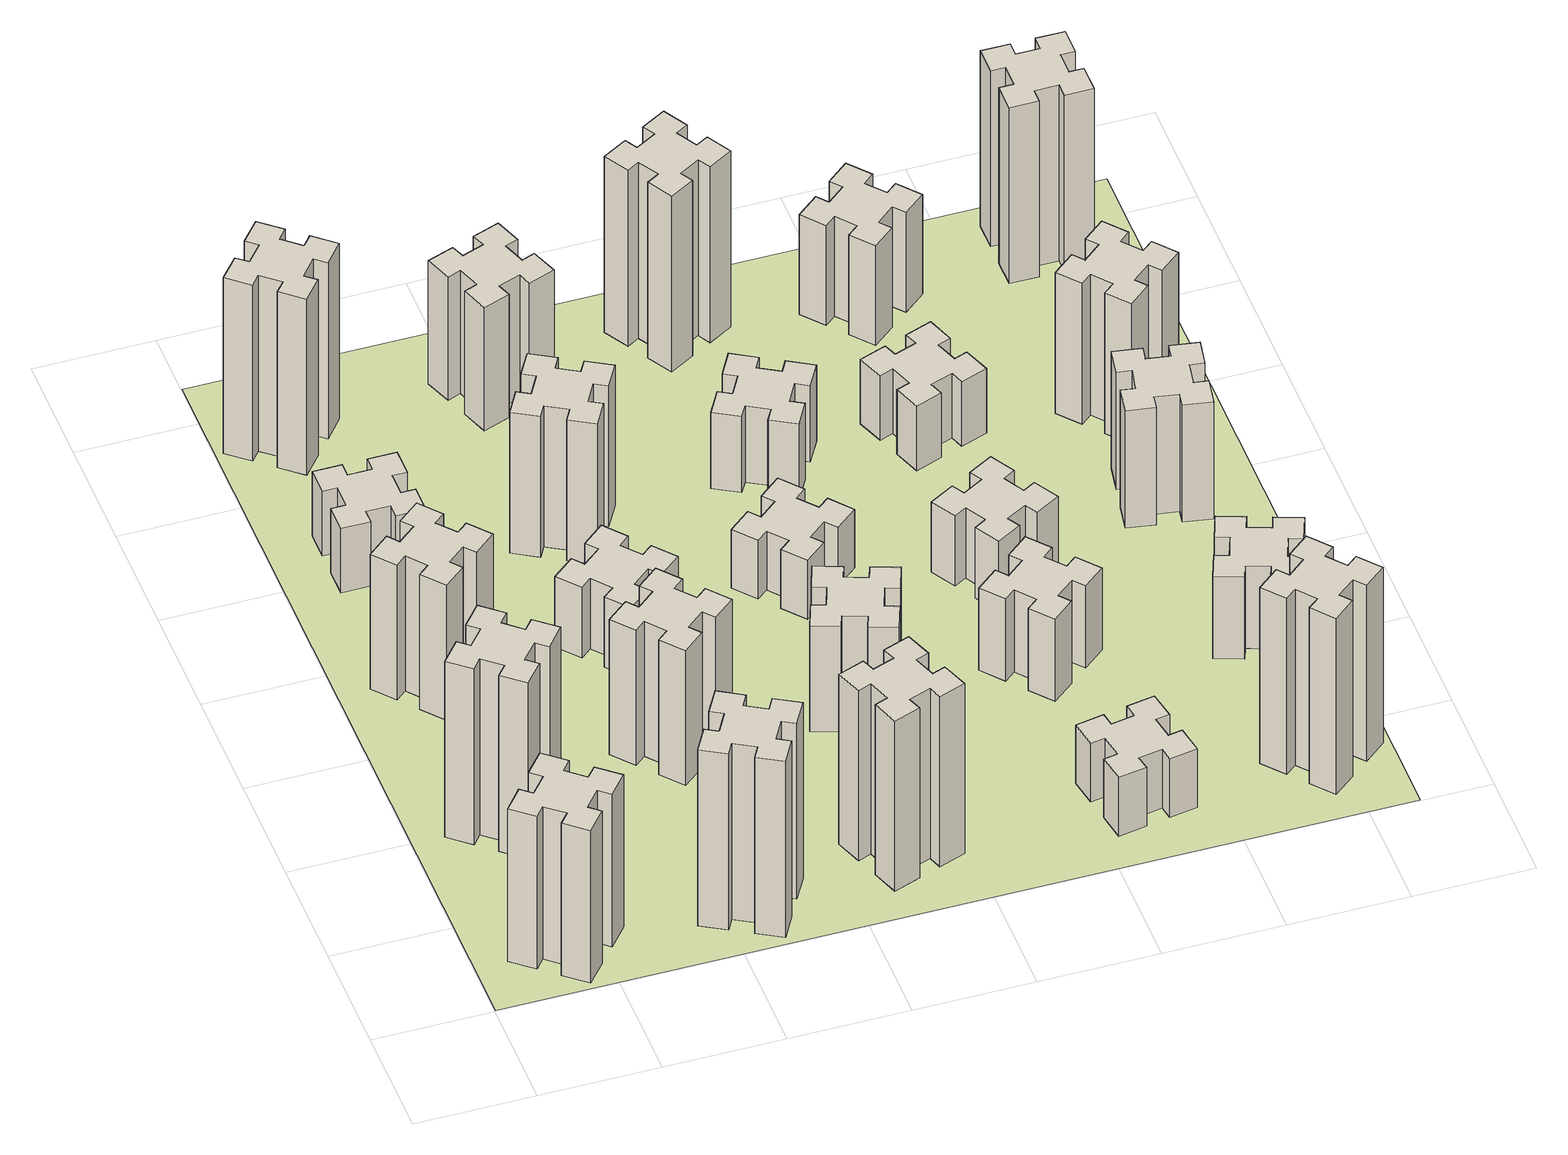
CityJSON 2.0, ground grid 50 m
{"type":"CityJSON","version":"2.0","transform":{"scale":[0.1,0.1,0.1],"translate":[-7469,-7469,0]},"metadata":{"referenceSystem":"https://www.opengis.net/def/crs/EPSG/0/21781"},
"CityObjects":{
"building1":{"type":"Building","attributes":{"class":"1000","function":"1000","usage":"1000","yearOfConstruction":2016,"roofType":"1000","measuredHeight":78,"storeysAboveGround":30,"storeysBelowGround":0},"geometry":[{"type":"Solid","lod":"1","boundaries":[[[[0,1,2,3,4,5,6,7,8,9,10,11,12,13,14,15,16,17,18,19]],[[17,16,20,21]],[[16,15,22,20]],[[15,14,23,22]],[[14,13,24,23]],[[13,12,25,24]],[[12,11,26,25]],[[11,10,27,26]],[[10,9,28,27]],[[9,8,29,28]],[[8,7,30,29]],[[7,6,31,30]],[[6,5,32,31]],[[5,4,33,32]],[[4,3,34,33]],[[3,2,35,34]],[[2,1,36,35]],[[1,0,37,36]],[[0,19,38,37]],[[19,18,39,38]],[[18,17,21,39]],[[24,25,26,27,28,29,30,31,32,33,34,35,36,37,38,39,21,20,22,23]]]]}]},
"building2":{"type":"Building","attributes":{"class":"1000","function":"1000","usage":"1000","yearOfConstruction":2016,"roofType":"1000","measuredHeight":90,"storeysAboveGround":30,"storeysBelowGround":0},"geometry":[{"type":"Solid","lod":"1","boundaries":[[[[40,41,42,43,44,45,46,47,48,49,50,51,52,53,54,55,56,57,58,59]],[[57,56,60,61]],[[56,55,62,60]],[[55,54,63,62]],[[54,53,64,63]],[[53,52,65,64]],[[52,51,66,65]],[[51,50,67,66]],[[50,49,68,67]],[[49,48,69,68]],[[48,47,70,69]],[[47,46,71,70]],[[46,45,72,71]],[[45,44,73,72]],[[44,43,74,73]],[[43,42,75,74]],[[42,41,76,75]],[[41,40,77,76]],[[40,59,78,77]],[[59,58,79,78]],[[58,57,61,79]],[[64,65,66,67,68,69,70,71,72,73,74,75,76,77,78,79,61,60,62,63]]]]}]},
"building3":{"type":"Building","attributes":{"class":"1000","function":"1000","usage":"1000","yearOfConstruction":2016,"roofType":"1000","measuredHeight":69,"storeysAboveGround":30,"storeysBelowGround":0},"geometry":[{"type":"Solid","lod":"1","boundaries":[[[[80,81,82,83,84,85,86,87,88,89,90,91,92,93,94,95,96,97,98,99]],[[97,96,100,101]],[[96,95,102,100]],[[95,94,103,102]],[[94,93,104,103]],[[93,92,105,104]],[[92,91,106,105]],[[91,90,107,106]],[[90,89,108,107]],[[89,88,109,108]],[[88,87,110,109]],[[87,86,111,110]],[[86,85,112,111]],[[85,84,113,112]],[[84,83,114,113]],[[83,82,115,114]],[[82,81,116,115]],[[81,80,117,116]],[[80,99,118,117]],[[99,98,119,118]],[[98,97,101,119]],[[104,105,106,107,108,109,110,111,112,113,114,115,116,117,118,119,101,100,102,103]]]]}]},
"building4":{"type":"Building","attributes":{"class":"1000","function":"1000","usage":"1000","yearOfConstruction":2016,"roofType":"1000","measuredHeight":33,"storeysAboveGround":30,"storeysBelowGround":0},"geometry":[{"type":"Solid","lod":"1","boundaries":[[[[120,121,122,123,124,125,126,127,128,129,130,131,132,133,134,135,136,137,138,139]],[[137,136,140,141]],[[136,135,142,140]],[[135,134,143,142]],[[134,133,144,143]],[[133,132,145,144]],[[132,131,146,145]],[[131,130,147,146]],[[130,129,148,147]],[[129,128,149,148]],[[128,127,150,149]],[[127,126,151,150]],[[126,125,152,151]],[[125,124,153,152]],[[124,123,154,153]],[[123,122,155,154]],[[122,121,156,155]],[[121,120,157,156]],[[120,139,158,157]],[[139,138,159,158]],[[138,137,141,159]],[[144,145,146,147,148,149,150,151,152,153,154,155,156,157,158,159,141,140,142,143]]]]}]},
"building5":{"type":"Building","attributes":{"class":"1000","function":"1000","usage":"1000","yearOfConstruction":2016,"roofType":"1000","measuredHeight":90,"storeysAboveGround":30,"storeysBelowGround":0},"geometry":[{"type":"Solid","lod":"1","boundaries":[[[[160,161,162,163,164,165,166,167,168,169,170,171,172,173,174,175,176,177,178,179]],[[177,176,180,181]],[[176,175,182,180]],[[175,174,183,182]],[[174,173,184,183]],[[173,172,185,184]],[[172,171,186,185]],[[171,170,187,186]],[[170,169,188,187]],[[169,168,189,188]],[[168,167,190,189]],[[167,166,191,190]],[[166,165,192,191]],[[165,164,193,192]],[[164,163,194,193]],[[163,162,195,194]],[[162,161,196,195]],[[161,160,197,196]],[[160,179,198,197]],[[179,178,199,198]],[[178,177,181,199]],[[184,185,186,187,188,189,190,191,192,193,194,195,196,197,198,199,181,180,182,183]]]]}]},
"building6":{"type":"Building","attributes":{"class":"1000","function":"1000","usage":"1000","yearOfConstruction":2016,"roofType":"1000","measuredHeight":90,"storeysAboveGround":30,"storeysBelowGround":0},"geometry":[{"type":"Solid","lod":"1","boundaries":[[[[200,201,202,203,204,205,206,207,208,209,210,211,212,213,214,215,216,217,218,219]],[[217,216,220,221]],[[216,215,222,220]],[[215,214,223,222]],[[214,213,224,223]],[[213,212,225,224]],[[212,211,226,225]],[[211,210,227,226]],[[210,209,228,227]],[[209,208,229,228]],[[208,207,230,229]],[[207,206,231,230]],[[206,205,232,231]],[[205,204,233,232]],[[204,203,234,233]],[[203,202,235,234]],[[202,201,236,235]],[[201,200,237,236]],[[200,219,238,237]],[[219,218,239,238]],[[218,217,221,239]],[[224,225,226,227,228,229,230,231,232,233,234,235,236,237,238,239,221,220,222,223]]]]}]},
"building7":{"type":"Building","attributes":{"class":"1000","function":"1000","usage":"1000","yearOfConstruction":2016,"roofType":"1000","measuredHeight":69,"storeysAboveGround":30,"storeysBelowGround":0},"geometry":[{"type":"Solid","lod":"1","boundaries":[[[[240,241,242,243,244,245,246,247,248,249,250,251,252,253,254,255,256,257,258,259]],[[257,256,260,261]],[[256,255,262,260]],[[255,254,263,262]],[[254,253,264,263]],[[253,252,265,264]],[[252,251,266,265]],[[251,250,267,266]],[[250,249,268,267]],[[249,248,269,268]],[[248,247,270,269]],[[247,246,271,270]],[[246,245,272,271]],[[245,244,273,272]],[[244,243,274,273]],[[243,242,275,274]],[[242,241,276,275]],[[241,240,277,276]],[[240,259,278,277]],[[259,258,279,278]],[[258,257,261,279]],[[264,265,266,267,268,269,270,271,272,273,274,275,276,277,278,279,261,260,262,263]]]]}]},
"building8":{"type":"Building","attributes":{"class":"1000","function":"1000","usage":"1000","yearOfConstruction":2016,"roofType":"1000","measuredHeight":36,"storeysAboveGround":30,"storeysBelowGround":0},"geometry":[{"type":"Solid","lod":"1","boundaries":[[[[280,281,282,283,284,285,286,287,288,289,290,291,292,293,294,295,296,297,298,299]],[[297,296,300,301]],[[296,295,302,300]],[[295,294,303,302]],[[294,293,304,303]],[[293,292,305,304]],[[292,291,306,305]],[[291,290,307,306]],[[290,289,308,307]],[[289,288,309,308]],[[288,287,310,309]],[[287,286,311,310]],[[286,285,312,311]],[[285,284,313,312]],[[284,283,314,313]],[[283,282,315,314]],[[282,281,316,315]],[[281,280,317,316]],[[280,299,318,317]],[[299,298,319,318]],[[298,297,301,319]],[[304,305,306,307,308,309,310,311,312,313,314,315,316,317,318,319,301,300,302,303]]]]}]},
"building9":{"type":"Building","attributes":{"class":"1000","function":"1000","usage":"1000","yearOfConstruction":2016,"roofType":"1000","measuredHeight":72,"storeysAboveGround":30,"storeysBelowGround":0},"geometry":[{"type":"Solid","lod":"1","boundaries":[[[[320,321,322,323,324,325,326,327,328,329,330,331,332,333,334,335,336,337,338,339]],[[337,336,340,341]],[[336,335,342,340]],[[335,334,343,342]],[[334,333,344,343]],[[333,332,345,344]],[[332,331,346,345]],[[331,330,347,346]],[[330,329,348,347]],[[329,328,349,348]],[[328,327,350,349]],[[327,326,351,350]],[[326,325,352,351]],[[325,324,353,352]],[[324,323,354,353]],[[323,322,355,354]],[[322,321,356,355]],[[321,320,357,356]],[[320,339,358,357]],[[339,338,359,358]],[[338,337,341,359]],[[344,345,346,347,348,349,350,351,352,353,354,355,356,357,358,359,341,340,342,343]]]]}]},
"building10":{"type":"Building","attributes":{"class":"1000","function":"1000","usage":"1000","yearOfConstruction":2016,"roofType":"1000","measuredHeight":87,"storeysAboveGround":30,"storeysBelowGround":0},"geometry":[{"type":"Solid","lod":"1","boundaries":[[[[360,361,362,363,364,365,366,367,368,369,370,371,372,373,374,375,376,377,378,379]],[[377,376,380,381]],[[376,375,382,380]],[[375,374,383,382]],[[374,373,384,383]],[[373,372,385,384]],[[372,371,386,385]],[[371,370,387,386]],[[370,369,388,387]],[[369,368,389,388]],[[368,367,390,389]],[[367,366,391,390]],[[366,365,392,391]],[[365,364,393,392]],[[364,363,394,393]],[[363,362,395,394]],[[362,361,396,395]],[[361,360,397,396]],[[360,379,398,397]],[[379,378,399,398]],[[378,377,381,399]],[[384,385,386,387,388,389,390,391,392,393,394,395,396,397,398,399,381,380,382,383]]]]}]},
"building11":{"type":"Building","attributes":{"class":"1000","function":"1000","usage":"1000","yearOfConstruction":2016,"roofType":"1000","measuredHeight":63,"storeysAboveGround":30,"storeysBelowGround":0},"geometry":[{"type":"Solid","lod":"1","boundaries":[[[[400,401,402,403,404,405,406,407,408,409,410,411,412,413,414,415,416,417,418,419]],[[417,416,420,421]],[[416,415,422,420]],[[415,414,423,422]],[[414,413,424,423]],[[413,412,425,424]],[[412,411,426,425]],[[411,410,427,426]],[[410,409,428,427]],[[409,408,429,428]],[[408,407,430,429]],[[407,406,431,430]],[[406,405,432,431]],[[405,404,433,432]],[[404,403,434,433]],[[403,402,435,434]],[[402,401,436,435]],[[401,400,437,436]],[[400,419,438,437]],[[419,418,439,438]],[[418,417,421,439]],[[424,425,426,427,428,429,430,431,432,433,434,435,436,437,438,439,421,420,422,423]]]]}]},
"building12":{"type":"Building","attributes":{"class":"1000","function":"1000","usage":"1000","yearOfConstruction":2016,"roofType":"1000","measuredHeight":54,"storeysAboveGround":30,"storeysBelowGround":0},"geometry":[{"type":"Solid","lod":"1","boundaries":[[[[440,441,442,443,444,445,446,447,448,449,450,451,452,453,454,455,456,457,458,459]],[[457,456,460,461]],[[456,455,462,460]],[[455,454,463,462]],[[454,453,464,463]],[[453,452,465,464]],[[452,451,466,465]],[[451,450,467,466]],[[450,449,468,467]],[[449,448,469,468]],[[448,447,470,469]],[[447,446,471,470]],[[446,445,472,471]],[[445,444,473,472]],[[444,443,474,473]],[[443,442,475,474]],[[442,441,476,475]],[[441,440,477,476]],[[440,459,478,477]],[[459,458,479,478]],[[458,457,461,479]],[[464,465,466,467,468,469,470,471,472,473,474,475,476,477,478,479,461,460,462,463]]]]}]},
"building13":{"type":"Building","attributes":{"class":"1000","function":"1000","usage":"1000","yearOfConstruction":2016,"roofType":"1000","measuredHeight":30,"storeysAboveGround":30,"storeysBelowGround":0},"geometry":[{"type":"Solid","lod":"1","boundaries":[[[[480,481,482,483,484,485,486,487,488,489,490,491,492,493,494,495,496,497,498,499]],[[497,496,500,501]],[[496,495,502,500]],[[495,494,503,502]],[[494,493,504,503]],[[493,492,505,504]],[[492,491,506,505]],[[491,490,507,506]],[[490,489,508,507]],[[489,488,509,508]],[[488,487,510,509]],[[487,486,511,510]],[[486,485,512,511]],[[485,484,513,512]],[[484,483,514,513]],[[483,482,515,514]],[[482,481,516,515]],[[481,480,517,516]],[[480,499,518,517]],[[499,498,519,518]],[[498,497,501,519]],[[504,505,506,507,508,509,510,511,512,513,514,515,516,517,518,519,501,500,502,503]]]]}]},
"building14":{"type":"Building","attributes":{"class":"1000","function":"1000","usage":"1000","yearOfConstruction":2016,"roofType":"1000","measuredHeight":39,"storeysAboveGround":30,"storeysBelowGround":0},"geometry":[{"type":"Solid","lod":"1","boundaries":[[[[520,521,522,523,524,525,526,527,528,529,530,531,532,533,534,535,536,537,538,539]],[[537,536,540,541]],[[536,535,542,540]],[[535,534,543,542]],[[534,533,544,543]],[[533,532,545,544]],[[532,531,546,545]],[[531,530,547,546]],[[530,529,548,547]],[[529,528,549,548]],[[528,527,550,549]],[[527,526,551,550]],[[526,525,552,551]],[[525,524,553,552]],[[524,523,554,553]],[[523,522,555,554]],[[522,521,556,555]],[[521,520,557,556]],[[520,539,558,557]],[[539,538,559,558]],[[538,537,541,559]],[[544,545,546,547,548,549,550,551,552,553,554,555,556,557,558,559,541,540,542,543]]]]}]},
"building15":{"type":"Building","attributes":{"class":"1000","function":"1000","usage":"1000","yearOfConstruction":2016,"roofType":"1000","measuredHeight":30,"storeysAboveGround":30,"storeysBelowGround":0},"geometry":[{"type":"Solid","lod":"1","boundaries":[[[[560,561,562,563,564,565,566,567,568,569,570,571,572,573,574,575,576,577,578,579]],[[577,576,580,581]],[[576,575,582,580]],[[575,574,583,582]],[[574,573,584,583]],[[573,572,585,584]],[[572,571,586,585]],[[571,570,587,586]],[[570,569,588,587]],[[569,568,589,588]],[[568,567,590,589]],[[567,566,591,590]],[[566,565,592,591]],[[565,564,593,592]],[[564,563,594,593]],[[563,562,595,594]],[[562,561,596,595]],[[561,560,597,596]],[[560,579,598,597]],[[579,578,599,598]],[[578,577,581,599]],[[584,585,586,587,588,589,590,591,592,593,594,595,596,597,598,599,581,580,582,583]]]]}]},
"building16":{"type":"Building","attributes":{"class":"1000","function":"1000","usage":"1000","yearOfConstruction":2016,"roofType":"1000","measuredHeight":90,"storeysAboveGround":30,"storeysBelowGround":0},"geometry":[{"type":"Solid","lod":"1","boundaries":[[[[600,601,602,603,604,605,606,607,608,609,610,611,612,613,614,615,616,617,618,619]],[[617,616,620,621]],[[616,615,622,620]],[[615,614,623,622]],[[614,613,624,623]],[[613,612,625,624]],[[612,611,626,625]],[[611,610,627,626]],[[610,609,628,627]],[[609,608,629,628]],[[608,607,630,629]],[[607,606,631,630]],[[606,605,632,631]],[[605,604,633,632]],[[604,603,634,633]],[[603,602,635,634]],[[602,601,636,635]],[[601,600,637,636]],[[600,619,638,637]],[[619,618,639,638]],[[618,617,621,639]],[[624,625,626,627,628,629,630,631,632,633,634,635,636,637,638,639,621,620,622,623]]]]}]},
"building17":{"type":"Building","attributes":{"class":"1000","function":"1000","usage":"1000","yearOfConstruction":2016,"roofType":"1000","measuredHeight":42,"storeysAboveGround":30,"storeysBelowGround":0},"geometry":[{"type":"Solid","lod":"1","boundaries":[[[[640,641,642,643,644,645,646,647,648,649,650,651,652,653,654,655,656,657,658,659]],[[657,656,660,661]],[[656,655,662,660]],[[655,654,663,662]],[[654,653,664,663]],[[653,652,665,664]],[[652,651,666,665]],[[651,650,667,666]],[[650,649,668,667]],[[649,648,669,668]],[[648,647,670,669]],[[647,646,671,670]],[[646,645,672,671]],[[645,644,673,672]],[[644,643,674,673]],[[643,642,675,674]],[[642,641,676,675]],[[641,640,677,676]],[[640,659,678,677]],[[659,658,679,678]],[[658,657,661,679]],[[664,665,666,667,668,669,670,671,672,673,674,675,676,677,678,679,661,660,662,663]]]]}]},
"building18":{"type":"Building","attributes":{"class":"1000","function":"1000","usage":"1000","yearOfConstruction":2016,"roofType":"1000","measuredHeight":36,"storeysAboveGround":30,"storeysBelowGround":0},"geometry":[{"type":"Solid","lod":"1","boundaries":[[[[680,681,682,683,684,685,686,687,688,689,690,691,692,693,694,695,696,697,698,699]],[[697,696,700,701]],[[696,695,702,700]],[[695,694,703,702]],[[694,693,704,703]],[[693,692,705,704]],[[692,691,706,705]],[[691,690,707,706]],[[690,689,708,707]],[[689,688,709,708]],[[688,687,710,709]],[[687,686,711,710]],[[686,685,712,711]],[[685,684,713,712]],[[684,683,714,713]],[[683,682,715,714]],[[682,681,716,715]],[[681,680,717,716]],[[680,699,718,717]],[[699,698,719,718]],[[698,697,701,719]],[[704,705,706,707,708,709,710,711,712,713,714,715,716,717,718,719,701,700,702,703]]]]}]},
"building19":{"type":"Building","attributes":{"class":"1000","function":"1000","usage":"1000","yearOfConstruction":2016,"roofType":"1000","measuredHeight":33,"storeysAboveGround":30,"storeysBelowGround":0},"geometry":[{"type":"Solid","lod":"1","boundaries":[[[[720,721,722,723,724,725,726,727,728,729,730,731,732,733,734,735,736,737,738,739]],[[737,736,740,741]],[[736,735,742,740]],[[735,734,743,742]],[[734,733,744,743]],[[733,732,745,744]],[[732,731,746,745]],[[731,730,747,746]],[[730,729,748,747]],[[729,728,749,748]],[[728,727,750,749]],[[727,726,751,750]],[[726,725,752,751]],[[725,724,753,752]],[[724,723,754,753]],[[723,722,755,754]],[[722,721,756,755]],[[721,720,757,756]],[[720,739,758,757]],[[739,738,759,758]],[[738,737,741,759]],[[744,745,746,747,748,749,750,751,752,753,754,755,756,757,758,759,741,740,742,743]]]]}]},
"building20":{"type":"Building","attributes":{"class":"1000","function":"1000","usage":"1000","yearOfConstruction":2016,"roofType":"1000","measuredHeight":90,"storeysAboveGround":30,"storeysBelowGround":0},"geometry":[{"type":"Solid","lod":"1","boundaries":[[[[760,761,762,763,764,765,766,767,768,769,770,771,772,773,774,775,776,777,778,779]],[[777,776,780,781]],[[776,775,782,780]],[[775,774,783,782]],[[774,773,784,783]],[[773,772,785,784]],[[772,771,786,785]],[[771,770,787,786]],[[770,769,788,787]],[[769,768,789,788]],[[768,767,790,789]],[[767,766,791,790]],[[766,765,792,791]],[[765,764,793,792]],[[764,763,794,793]],[[763,762,795,794]],[[762,761,796,795]],[[761,760,797,796]],[[760,779,798,797]],[[779,778,799,798]],[[778,777,781,799]],[[784,785,786,787,788,789,790,791,792,793,794,795,796,797,798,799,781,780,782,783]]]]}]},
"building21":{"type":"Building","attributes":{"class":"1000","function":"1000","usage":"1000","yearOfConstruction":2016,"roofType":"1000","measuredHeight":51,"storeysAboveGround":30,"storeysBelowGround":0},"geometry":[{"type":"Solid","lod":"1","boundaries":[[[[800,801,802,803,804,805,806,807,808,809,810,811,812,813,814,815,816,817,818,819]],[[817,816,820,821]],[[816,815,822,820]],[[815,814,823,822]],[[814,813,824,823]],[[813,812,825,824]],[[812,811,826,825]],[[811,810,827,826]],[[810,809,828,827]],[[809,808,829,828]],[[808,807,830,829]],[[807,806,831,830]],[[806,805,832,831]],[[805,804,833,832]],[[804,803,834,833]],[[803,802,835,834]],[[802,801,836,835]],[[801,800,837,836]],[[800,819,838,837]],[[819,818,839,838]],[[818,817,821,839]],[[824,825,826,827,828,829,830,831,832,833,834,835,836,837,838,839,821,820,822,823]]]]}]},
"building22":{"type":"Building","attributes":{"class":"1000","function":"1000","usage":"1000","yearOfConstruction":2016,"roofType":"1000","measuredHeight":42,"storeysAboveGround":30,"storeysBelowGround":0},"geometry":[{"type":"Solid","lod":"1","boundaries":[[[[840,841,842,843,844,845,846,847,848,849,850,851,852,853,854,855,856,857,858,859]],[[857,856,860,861]],[[856,855,862,860]],[[855,854,863,862]],[[854,853,864,863]],[[853,852,865,864]],[[852,851,866,865]],[[851,850,867,866]],[[850,849,868,867]],[[849,848,869,868]],[[848,847,870,869]],[[847,846,871,870]],[[846,845,872,871]],[[845,844,873,872]],[[844,843,874,873]],[[843,842,875,874]],[[842,841,876,875]],[[841,840,877,876]],[[840,859,878,877]],[[859,858,879,878]],[[858,857,861,879]],[[864,865,866,867,868,869,870,871,872,873,874,875,876,877,878,879,861,860,862,863]]]]}]},
"building23":{"type":"Building","attributes":{"class":"1000","function":"1000","usage":"1000","yearOfConstruction":2016,"roofType":"1000","measuredHeight":60,"storeysAboveGround":30,"storeysBelowGround":0},"geometry":[{"type":"Solid","lod":"1","boundaries":[[[[880,881,882,883,884,885,886,887,888,889,890,891,892,893,894,895,896,897,898,899]],[[897,896,900,901]],[[896,895,902,900]],[[895,894,903,902]],[[894,893,904,903]],[[893,892,905,904]],[[892,891,906,905]],[[891,890,907,906]],[[890,889,908,907]],[[889,888,909,908]],[[888,887,910,909]],[[887,886,911,910]],[[886,885,912,911]],[[885,884,913,912]],[[884,883,914,913]],[[883,882,915,914]],[[882,881,916,915]],[[881,880,917,916]],[[880,899,918,917]],[[899,898,919,918]],[[898,897,901,919]],[[904,905,906,907,908,909,910,911,912,913,914,915,916,917,918,919,901,900,902,903]]]]}]},
"building24":{"type":"Building","attributes":{"class":"1000","function":"1000","usage":"1000","yearOfConstruction":2016,"roofType":"1000","measuredHeight":72,"storeysAboveGround":30,"storeysBelowGround":0},"geometry":[{"type":"Solid","lod":"1","boundaries":[[[[920,921,922,923,924,925,926,927,928,929,930,931,932,933,934,935,936,937,938,939]],[[937,936,940,941]],[[936,935,942,940]],[[935,934,943,942]],[[934,933,944,943]],[[933,932,945,944]],[[932,931,946,945]],[[931,930,947,946]],[[930,929,948,947]],[[929,928,949,948]],[[928,927,950,949]],[[927,926,951,950]],[[926,925,952,951]],[[925,924,953,952]],[[924,923,954,953]],[[923,922,955,954]],[[922,921,956,955]],[[921,920,957,956]],[[920,939,958,957]],[[939,938,959,958]],[[938,937,941,959]],[[944,945,946,947,948,949,950,951,952,953,954,955,956,957,958,959,941,940,942,943]]]]}]},
"building25":{"type":"Building","attributes":{"class":"1000","function":"1000","usage":"1000","yearOfConstruction":2016,"roofType":"1000","measuredHeight":90,"storeysAboveGround":30,"storeysBelowGround":0},"geometry":[{"type":"Solid","lod":"1","boundaries":[[[[960,961,962,963,964,965,966,967,968,969,970,971,972,973,974,975,976,977,978,979]],[[977,976,980,981]],[[976,975,982,980]],[[975,974,983,982]],[[974,973,984,983]],[[973,972,985,984]],[[972,971,986,985]],[[971,970,987,986]],[[970,969,988,987]],[[969,968,989,988]],[[968,967,990,989]],[[967,966,991,990]],[[966,965,992,991]],[[965,964,993,992]],[[964,963,994,993]],[[963,962,995,994]],[[962,961,996,995]],[[961,960,997,996]],[[960,979,998,997]],[[979,978,999,998]],[[978,977,981,999]],[[984,985,986,987,988,989,990,991,992,993,994,995,996,997,998,999,981,980,982,983]]]]}]},
"landuse1":{"type":"LandUse","attributes":{"name":"plot1","function":"1010"},"geometry":[{"type":"MultiSurface","lod":"1","boundaries":[[[1000,1001,1002,1003]]]}]}
},
"vertices":[
[266,223,0],[343,159,0],[304,113,0],[396,36,0],[473,128,0],[427,166,0],[492,243,0],[538,204,0],[615,296,0],[523,373,0],[484,327,0],[408,392,0],[446,438,0],[354,515,0],[277,423,0],[323,384,0],[259,308,0],[213,346,0],[136,254,0],[228,177,0],[259,308,780],[213,346,780],[323,384,780],[277,423,780],[354,515,780],[446,438,780],[408,392,780],[484,327,780],[523,373,780],[615,296,780],[538,204,780],[492,243,780],[427,166,780],[473,128,780],[396,36,780],[304,113,780],[343,159,780],[266,223,780],[228,177,780],[136,254,780],
[484,1067,0],[408,1132,0],[446,1178,0],[354,1255,0],[277,1163,0],[323,1124,0],[259,1048,0],[213,1086,0],[136,994,0],[228,917,0],[266,963,0],[343,899,0],[304,853,0],[396,776,0],[473,868,0],[427,906,0],[492,983,0],[538,944,0],[615,1036,0],[523,1113,0],[492,983,900],[538,944,900],[427,906,900],[473,868,900],[396,776,900],[304,853,900],[343,899,900],[266,963,900],[228,917,900],[136,994,900],[213,1086,900],[259,1048,900],[323,1124,900],[277,1163,900],[354,1255,900],[446,1178,900],[408,1132,900],[484,1067,900],[523,1113,900],[615,1036,900],
[492,1888,0],[427,1964,0],[473,2003,0],[396,2095,0],[304,2018,0],[343,1972,0],[266,1907,0],[228,1953,0],[136,1876,0],[213,1784,0],[259,1823,0],[323,1746,0],[277,1708,0],[354,1616,0],[446,1693,0],[408,1739,0],[484,1803,0],[523,1757,0],[615,1834,0],[538,1926,0],[484,1803,690],[523,1757,690],[408,1739,690],[446,1693,690],[354,1616,690],[277,1708,690],[323,1746,690],[259,1823,690],[213,1784,690],[136,1876,690],[228,1953,690],[266,1907,690],[343,1972,690],[304,2018,690],[396,2095,690],[473,2003,690],[427,1964,690],[492,1888,690],[538,1926,690],[615,1834,690],
[485,2545,0],[485,2645,0],[545,2645,0],[545,2765,0],[425,2765,0],[425,2705,0],[325,2705,0],[325,2765,0],[205,2765,0],[205,2645,0],[265,2645,0],[265,2545,0],[205,2545,0],[205,2425,0],[325,2425,0],[325,2485,0],[425,2485,0],[425,2425,0],[545,2425,0],[545,2545,0],[425,2485,330],[425,2425,330],[325,2485,330],[325,2425,330],[205,2425,330],[205,2545,330],[265,2545,330],[265,2645,330],[205,2645,330],[205,2765,330],[325,2765,330],[325,2705,330],[425,2705,330],[425,2765,330],[545,2765,330],[545,2645,330],[485,2645,330],[485,2545,330],[545,2545,330],[545,2425,330],
[1214,346,0],[1127,396,0],[1157,448,0],[1053,508,0],[993,404,0],[1045,374,0],[995,287,0],[943,317,0],[883,213,0],[987,153,0],[1017,205,0],[1104,155,0],[1074,103,0],[1178,43,0],[1238,147,0],[1186,177,0],[1236,264,0],[1288,234,0],[1348,338,0],[1244,398,0],[1236,264,900],[1288,234,900],[1186,177,900],[1238,147,900],[1178,43,900],[1074,103,900],[1104,155,900],[1017,205,900],[987,153,900],[883,213,900],[943,317,900],[995,287,900],[1045,374,900],[993,404,900],[1053,508,900],[1157,448,900],[1127,396,900],[1214,346,900],[1244,398,900],[1348,338,900],
[384,3387,0],[308,3452,0],[346,3498,0],[254,3575,0],[177,3483,0],[223,3444,0],[159,3368,0],[113,3406,0],[36,3314,0],[128,3237,0],[166,3283,0],[243,3219,0],[204,3173,0],[296,3096,0],[373,3188,0],[327,3226,0],[392,3303,0],[438,3264,0],[515,3356,0],[423,3433,0],[392,3303,900],[438,3264,900],[327,3226,900],[373,3188,900],[296,3096,900],[204,3173,900],[243,3219,900],[166,3283,900],[128,3237,900],[36,3314,900],[113,3406,900],[159,3368,900],[223,3444,900],[177,3483,900],[254,3575,900],[346,3498,900],[308,3452,900],[384,3387,900],[423,3433,900],[515,3356,900],
[1083,1332,0],[1006,1267,0],[968,1313,0],[876,1236,0],[953,1144,0],[999,1183,0],[1063,1106,0],[1017,1068,0],[1094,976,0],[1186,1053,0],[1148,1099,0],[1224,1163,0],[1263,1117,0],[1355,1194,0],[1278,1286,0],[1232,1248,0],[1167,1324,0],[1213,1363,0],[1136,1455,0],[1044,1378,0],[1167,1324,690],[1213,1363,690],[1232,1248,690],[1278,1286,690],[1355,1194,690],[1263,1117,690],[1224,1163,690],[1148,1099,690],[1186,1053,690],[1094,976,690],[1017,1068,690],[1063,1106,690],[999,1183,690],[953,1144,690],[876,1236,690],[968,1313,690],[1006,1267,690],[1083,1332,690],[1044,1378,690],[1136,1455,690],
[1083,1972,0],[1006,1907,0],[968,1953,0],[876,1876,0],[953,1784,0],[999,1823,0],[1063,1746,0],[1017,1708,0],[1094,1616,0],[1186,1693,0],[1148,1739,0],[1224,1803,0],[1263,1757,0],[1355,1834,0],[1278,1926,0],[1232,1888,0],[1167,1964,0],[1213,2003,0],[1136,2095,0],[1044,2018,0],[1167,1964,360],[1213,2003,360],[1232,1888,360],[1278,1926,360],[1355,1834,360],[1263,1757,360],[1224,1803,360],[1148,1739,360],[1186,1693,360],[1094,1616,360],[1017,1708,360],[1063,1746,360],[999,1823,360],[953,1784,360],[876,1876,360],[968,1953,360],[1006,1907,360],[1083,1972,360],[1044,2018,360],[1136,2095,360],
[1017,2425,0],[1104,2375,0],[1074,2323,0],[1178,2263,0],[1238,2367,0],[1186,2397,0],[1236,2484,0],[1288,2454,0],[1348,2558,0],[1244,2618,0],[1214,2566,0],[1127,2616,0],[1157,2668,0],[1053,2728,0],[993,2624,0],[1045,2594,0],[995,2507,0],[943,2537,0],[883,2433,0],[987,2373,0],[995,2507,720],[943,2537,720],[1045,2594,720],[993,2624,720],[1053,2728,720],[1157,2668,720],[1127,2616,720],[1214,2566,720],[1244,2618,720],[1348,2558,720],[1288,2454,720],[1236,2484,720],[1186,2397,720],[1238,2367,720],[1178,2263,720],[1074,2323,720],[1104,2375,720],[1017,2425,720],[987,2373,720],[883,2433,720],
[1635,385,0],[1669,291,0],[1613,270,0],[1654,157,0],[1767,199,0],[1746,255,0],[1840,289,0],[1860,233,0],[1973,274,0],[1932,387,0],[1876,366,0],[1842,460,0],[1898,480,0],[1857,593,0],[1744,552,0],[1765,496,0],[1671,462,0],[1650,518,0],[1537,477,0],[1579,364,0],[1671,462,870],[1650,518,870],[1765,496,870],[1744,552,870],[1857,593,870],[1898,480,870],[1842,460,870],[1876,366,870],[1932,387,870],[1973,274,870],[1860,233,870],[1840,289,870],[1746,255,870],[1767,199,870],[1654,157,870],[1613,270,870],[1669,291,870],[1635,385,870],[1579,364,870],[1537,477,870],
[1125,3456,0],[1031,3422,0],[1010,3478,0],[897,3437,0],[939,3324,0],[995,3345,0],[1029,3251,0],[973,3230,0],[1014,3117,0],[1127,3159,0],[1106,3215,0],[1200,3249,0],[1220,3193,0],[1333,3234,0],[1292,3347,0],[1236,3326,0],[1202,3420,0],[1258,3440,0],[1217,3553,0],[1104,3512,0],[1202,3420,630],[1258,3440,630],[1236,3326,630],[1292,3347,630],[1333,3234,630],[1220,3193,630],[1200,3249,630],[1106,3215,630],[1127,3159,630],[1014,3117,630],[973,3230,630],[1029,3251,630],[995,3345,630],[939,3324,630],[897,3437,630],[1010,3478,630],[1031,3422,630],[1125,3456,630],[1104,3512,630],[1217,3553,630],
[1769,1300,0],[1735,1206,0],[1679,1227,0],[1637,1114,0],[1750,1073,0],[1771,1129,0],[1865,1095,0],[1844,1039,0],[1957,997,0],[1998,1110,0],[1942,1131,0],[1976,1225,0],[2032,1204,0],[2073,1317,0],[1960,1358,0],[1940,1302,0],[1846,1336,0],[1867,1392,0],[1754,1433,0],[1713,1320,0],[1846,1336,540],[1867,1392,540],[1940,1302,540],[1960,1358,540],[2073,1317,540],[2032,1204,540],[1976,1225,540],[1942,1131,540],[1998,1110,540],[1957,997,540],[1844,1039,540],[1865,1095,540],[1771,1129,540],[1750,1073,540],[1637,1114,540],[1679,1227,540],[1735,1206,540],[1769,1300,540],[1713,1320,540],[1754,1433,540],
[1972,1988,0],[1907,2064,0],[1953,2103,0],[1876,2195,0],[1784,2118,0],[1823,2072,0],[1746,2007,0],[1708,2053,0],[1616,1976,0],[1693,1884,0],[1739,1923,0],[1803,1846,0],[1757,1808,0],[1834,1716,0],[1926,1793,0],[1888,1839,0],[1964,1903,0],[2003,1857,0],[2095,1934,0],[2018,2026,0],[1964,1903,300],[2003,1857,300],[1888,1839,300],[1926,1793,300],[1834,1716,300],[1757,1808,300],[1803,1846,300],[1739,1923,300],[1693,1884,300],[1616,1976,300],[1708,2053,300],[1746,2007,300],[1823,2072,300],[1784,2118,300],[1876,2195,300],[1953,2103,300],[1907,2064,300],[1972,1988,300],[2018,2026,300],[2095,1934,300],
[2026,2497,0],[2076,2584,0],[2128,2554,0],[2188,2658,0],[2084,2718,0],[2054,2666,0],[1967,2716,0],[1997,2768,0],[1893,2828,0],[1833,2724,0],[1885,2694,0],[1835,2607,0],[1783,2637,0],[1723,2533,0],[1827,2473,0],[1857,2525,0],[1944,2475,0],[1914,2423,0],[2018,2363,0],[2078,2467,0],[1944,2475,390],[1914,2423,390],[1857,2525,390],[1827,2473,390],[1723,2533,390],[1783,2637,390],[1835,2607,390],[1885,2694,390],[1833,2724,390],[1893,2828,390],[1997,2768,390],[1967,2716,390],[2054,2666,390],[2084,2718,390],[2188,2658,390],[2128,2554,390],[2076,2584,390],[2026,2497,390],[2078,2467,390],[2018,2363,390],
[2725,492,0],[2627,475,0],[2617,534,0],[2498,513,0],[2519,395,0],[2578,405,0],[2596,307,0],[2537,297,0],[2557,178,0],[2676,199,0],[2665,258,0],[2764,276,0],[2774,217,0],[2892,237,0],[2871,356,0],[2812,345,0],[2795,444,0],[2854,454,0],[2833,572,0],[2715,551,0],[2795,444,300],[2854,454,300],[2812,345,300],[2871,356,300],[2892,237,300],[2774,217,300],[2764,276,300],[2665,258,300],[2676,199,300],[2557,178,300],[2537,297,300],[2596,307,300],[2578,405,300],[2519,395,300],[2498,513,300],[2617,534,300],[2627,475,300],[2725,492,300],[2715,551,300],[2833,572,300],
[1844,3556,0],[1757,3506,0],[1727,3558,0],[1623,3498,0],[1683,3394,0],[1735,3424,0],[1785,3337,0],[1733,3307,0],[1793,3203,0],[1897,3263,0],[1867,3315,0],[1954,3365,0],[1984,3313,0],[2088,3373,0],[2028,3477,0],[1976,3447,0],[1926,3534,0],[1978,3564,0],[1918,3668,0],[1814,3608,0],[1926,3534,900],[1978,3564,900],[1976,3447,900],[2028,3477,900],[2088,3373,900],[1984,3313,900],[1954,3365,900],[1867,3315,900],[1897,3263,900],[1793,3203,900],[1733,3307,900],[1785,3337,900],[1735,3424,900],[1683,3394,900],[1623,3498,900],[1727,3558,900],[1757,3506,900],[1844,3556,900],[1814,3608,900],[1918,3668,900],
[2628,1099,0],[2704,1163,0],[2743,1117,0],[2835,1194,0],[2758,1286,0],[2712,1248,0],[2647,1324,0],[2693,1363,0],[2616,1455,0],[2524,1378,0],[2563,1332,0],[2486,1267,0],[2448,1313,0],[2356,1236,0],[2433,1144,0],[2479,1183,0],[2543,1106,0],[2497,1068,0],[2574,976,0],[2666,1053,0],[2543,1106,420],[2497,1068,420],[2479,1183,420],[2433,1144,420],[2356,1236,420],[2448,1313,420],[2486,1267,420],[2563,1332,420],[2524,1378,420],[2616,1455,420],[2693,1363,420],[2647,1324,420],[2712,1248,420],[2758,1286,420],[2835,1194,420],[2743,1117,420],[2704,1163,420],[2628,1099,420],[2666,1053,420],[2574,976,420],
[2475,1744,0],[2525,1657,0],[2473,1627,0],[2533,1523,0],[2637,1583,0],[2607,1635,0],[2694,1685,0],[2724,1633,0],[2828,1693,0],[2768,1797,0],[2716,1767,0],[2666,1854,0],[2718,1884,0],[2658,1988,0],[2554,1928,0],[2584,1876,0],[2497,1826,0],[2467,1878,0],[2363,1818,0],[2423,1714,0],[2497,1826,360],[2467,1878,360],[2584,1876,360],[2554,1928,360],[2658,1988,360],[2718,1884,360],[2666,1854,360],[2716,1767,360],[2768,1797,360],[2828,1693,360],[2724,1633,360],[2694,1685,360],[2607,1635,360],[2637,1583,360],[2533,1523,360],[2473,1627,360],[2525,1657,360],[2475,1744,360],[2423,1714,360],[2363,1818,360],
[2586,2475,0],[2680,2509,0],[2700,2453,0],[2813,2494,0],[2772,2607,0],[2716,2586,0],[2682,2680,0],[2738,2700,0],[2697,2813,0],[2584,2772,0],[2605,2716,0],[2511,2682,0],[2490,2738,0],[2377,2697,0],[2419,2584,0],[2475,2605,0],[2509,2511,0],[2453,2490,0],[2494,2377,0],[2607,2419,0],[2509,2511,330],[2453,2490,330],[2475,2605,330],[2419,2584,330],[2377,2697,330],[2490,2738,330],[2511,2682,330],[2605,2716,330],[2584,2772,330],[2697,2813,330],[2738,2700,330],[2682,2680,330],[2716,2586,330],[2772,2607,330],[2813,2494,330],[2700,2453,330],[2680,2509,330],[2586,2475,330],[2607,2419,330],[2494,2377,330],
[3468,259,0],[3544,323,0],[3583,277,0],[3675,354,0],[3598,446,0],[3552,408,0],[3487,484,0],[3533,523,0],[3456,615,0],[3364,538,0],[3403,492,0],[3326,427,0],[3288,473,0],[3196,396,0],[3273,304,0],[3319,343,0],[3383,266,0],[3337,228,0],[3414,136,0],[3506,213,0],[3383,266,900],[3337,228,900],[3319,343,900],[3273,304,900],[3196,396,900],[3288,473,900],[3326,427,900],[3403,492,900],[3364,538,900],[3456,615,900],[3533,523,900],[3487,484,900],[3552,408,900],[3598,446,900],[3675,354,900],[3583,277,900],[3544,323,900],[3468,259,900],[3506,213,900],[3414,136,900],
[2712,3368,0],[2647,3444,0],[2693,3483,0],[2616,3575,0],[2524,3498,0],[2563,3452,0],[2486,3387,0],[2448,3433,0],[2356,3356,0],[2433,3264,0],[2479,3303,0],[2543,3226,0],[2497,3188,0],[2574,3096,0],[2666,3173,0],[2628,3219,0],[2704,3283,0],[2743,3237,0],[2835,3314,0],[2758,3406,0],[2704,3283,510],[2743,3237,510],[2628,3219,510],[2666,3173,510],[2574,3096,510],[2497,3188,510],[2543,3226,510],[2479,3303,510],[2433,3264,510],[2356,3356,510],[2448,3433,510],[2486,3387,510],[2563,3452,510],[2524,3498,510],[2616,3575,510],[2693,3483,510],[2647,3444,510],[2712,3368,510],[2758,3406,510],[2835,3314,510],
[3351,1029,0],[3445,995,0],[3424,939,0],[3537,897,0],[3578,1010,0],[3522,1031,0],[3556,1125,0],[3612,1104,0],[3653,1217,0],[3540,1258,0],[3520,1202,0],[3426,1236,0],[3447,1292,0],[3334,1333,0],[3293,1220,0],[3349,1200,0],[3315,1106,0],[3259,1127,0],[3217,1014,0],[3330,973,0],[3315,1106,420],[3259,1127,420],[3349,1200,420],[3293,1220,420],[3334,1333,420],[3447,1292,420],[3426,1236,420],[3520,1202,420],[3540,1258,420],[3653,1217,420],[3612,1104,420],[3556,1125,420],[3522,1031,420],[3578,1010,420],[3537,897,420],[3424,939,420],[3445,995,420],[3351,1029,420],[3330,973,420],[3217,1014,420],
[3236,2024,0],[3218,1925,0],[3159,1936,0],[3138,1817,0],[3257,1797,0],[3267,1856,0],[3365,1838,0],[3355,1779,0],[3473,1758,0],[3494,1877,0],[3435,1887,0],[3452,1985,0],[3511,1975,0],[3532,2093,0],[3414,2114,0],[3404,2055,0],[3305,2072,0],[3316,2131,0],[3197,2152,0],[3177,2034,0],[3305,2072,600],[3316,2131,600],[3404,2055,600],[3414,2114,600],[3532,2093,600],[3511,1975,600],[3452,1985,600],[3435,1887,600],[3494,1877,600],[3473,1758,600],[3355,1779,600],[3365,1838,600],[3267,1856,600],[3257,1797,600],[3138,1817,600],[3159,1936,600],[3218,1925,600],[3236,2024,600],[3177,2034,600],[3197,2152,600],
[3219,2463,0],[3283,2386,0],[3237,2348,0],[3314,2256,0],[3406,2333,0],[3368,2379,0],[3444,2443,0],[3483,2397,0],[3575,2474,0],[3498,2566,0],[3452,2528,0],[3387,2604,0],[3433,2643,0],[3356,2735,0],[3264,2658,0],[3303,2612,0],[3226,2547,0],[3188,2593,0],[3096,2516,0],[3173,2424,0],[3226,2547,720],[3188,2593,720],[3303,2612,720],[3264,2658,720],[3356,2735,720],[3433,2643,720],[3387,2604,720],[3452,2528,720],[3498,2566,720],[3575,2474,720],[3483,2397,720],[3444,2443,720],[3368,2379,720],[3406,2333,720],[3314,2256,720],[3237,2348,720],[3283,2386,720],[3219,2463,720],[3173,2424,720],[3096,2516,720],
[3285,3325,0],[3385,3325,0],[3385,3265,0],[3505,3265,0],[3505,3385,0],[3445,3385,0],[3445,3485,0],[3505,3485,0],[3505,3605,0],[3385,3605,0],[3385,3545,0],[3285,3545,0],[3285,3605,0],[3165,3605,0],[3165,3485,0],[3225,3485,0],[3225,3385,0],[3165,3385,0],[3165,3265,0],[3285,3265,0],[3225,3385,900],[3165,3385,900],[3225,3485,900],[3165,3485,900],[3165,3605,900],[3285,3605,900],[3285,3545,900],[3385,3545,900],[3385,3605,900],[3505,3605,900],[3505,3485,900],[3445,3485,900],[3445,3385,900],[3505,3385,900],[3505,3265,900],[3385,3265,900],[3385,3325,900],[3285,3325,900],[3285,3265,900],[3165,3265,900],
[5,3705,0],[3705,3705,0],[3705,5,0],[5,5,0]
]}
